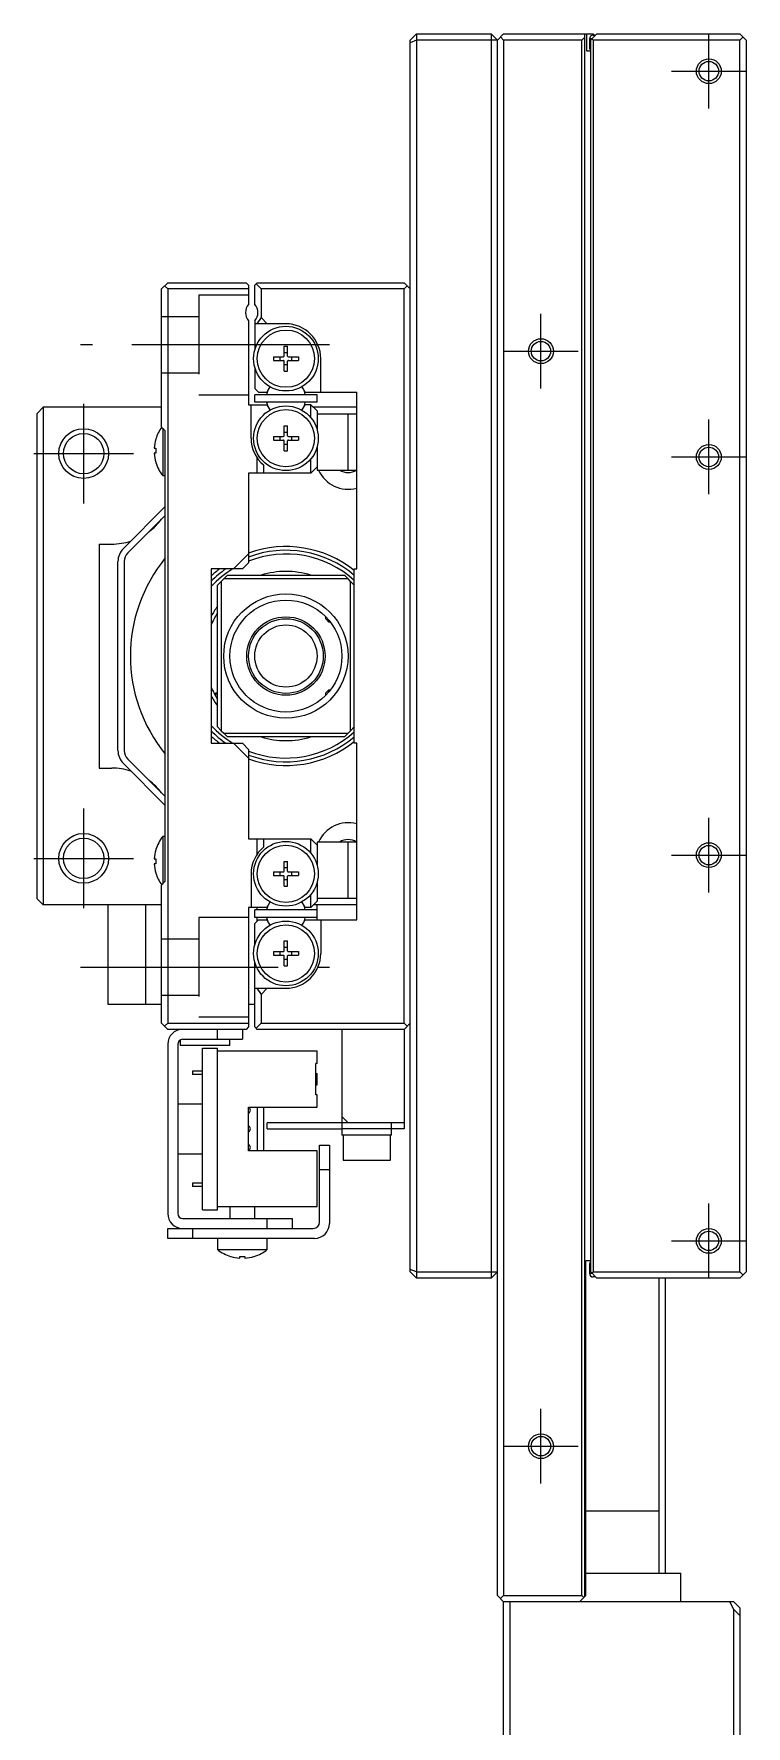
# Model space of a CAD drawing. Extents: x 0 to 815, y -8 to 501.
# Drawn here: x -0.3 to 57, y 229.8 to 365.8 of the extents above; entities that cross this region are included whole.
import ezdxf

# ---------------------------------------------------------------- set-up
doc = ezdxf.new("R2010")
doc.units = 0
doc.header["$LTSCALE"] = 0.5
doc.linetypes.add('CENTER', pattern=[50.8, 31.75, -6.35, 6.35, -6.35])
doc.linetypes.add('DASHED', pattern=[19.05, 12.7, -6.35])
for name, color, linetype in [('MSM_CENTER', 1, 'CENTER'), ('MSM_CONTINUOUS', 7, 'CONTINUOUS'), ('MSM_DASHED', 4, 'DASHED'), ('MSM_NARROW', 5, 'CONTINUOUS')]:
    doc.layers.add(name, color=color, linetype=linetype)

msp = doc.modelspace()

# ---------------------------------------------------------------- linework, layer by layer
at = {"layer": 'MSM_CENTER'}
for p, q in [((54, 359.81), (54, 365.81)), ((51, 362.81), (57, 362.81)), ((40.5, 337.31), (40.5, 343.31)), ((23.5, 340.81), (3.5, 340.81)), ((37.5, 340.31), (43.5, 340.31)), ((3.74, 336.08), (3.74, 328.08)), ((54, 328.81), (54, 334.81)), ((-0.26, 332.08), (7.74, 332.08)), ((51, 331.81), (57, 331.81)), ((3.74, 303.55), (3.74, 295.55)), ((54, 296.81), (54, 302.81)), ((-0.26, 299.55), (7.74, 299.55)), ((51, 299.81), (57, 299.81)), ((3.5, 290.81), (23.5, 290.81)), ((54, 265.81), (54, 271.81)), ((51, 268.81), (57, 268.81)), ((40.5, 249.31), (40.5, 255.31)), ((37.5, 252.31), (43.5, 252.31))]:
    msp.add_line(p, q, dxfattribs=at)
at = {"layer": 'MSM_CONTINUOUS'}
for p, q in [((30.5, 365.81), (30, 365.31)), ((30.5, 365.31), (30, 365.1)), ((30, 266.31), (30, 365.31)), ((30.5, 365.81), (36.5, 365.81)), ((30.5, 365.81), (30.5, 265.81)), ((37, 365.31), (30.5, 365.31)), ((36.5, 365.81), (37, 365.31)), ((36.5, 365.81), (36.5, 265.81)), ((37.5, 365.81), (37, 365.31)), ((37, 240.31), (37, 365.31)), ((37.5, 365.31), (37.25, 365.56)), ((37.5, 365.81), (44.7, 365.81)), ((43.8, 365.31), (37.5, 365.31)), ((37.5, 365.31), (37.5, 240.31)), ((44, 365.51), (43.8, 365.31)), ((43.8, 240.31), (43.8, 365.31)), ((44, 365.81), (44, 240.21)), ((44.2, 364.41), (44.2, 365.81)), ((44.4, 365.41), (44.4, 364.71)), ((44.6, 365.41), (44.4, 365.41)), ((44.4, 364.71), (44.5, 364.71)), ((44.5, 365.31), (44.6, 365.41)), ((44.5, 266.31), (44.5, 365.31)), ((44.6, 365.41), (45, 365.81)), ((44.7, 365.31), (44.6, 365.41)), ((44.7, 365.81), (44.8, 365.71)), ((44.7, 365.71), (44.9, 365.71)), ((56.5, 365.31), (44.7, 365.31)), ((44.7, 365.31), (44.7, 266.31)), ((45, 365.81), (56.5, 365.81)), ((56.5, 365.81), (57, 365.31)), ((56.75, 365.56), (56.5, 365.31)), ((56.5, 266.31), (56.5, 365.31)), ((57, 365.31), (57, 266.31)), ((44.5, 364.41), (44.2, 364.41)), ((10, 345.31), (10.5, 345.81)), ((10.5, 345.31), (10.25, 345.56)), ((10.5, 345.81), (16.8, 345.81)), ((16.8, 345.81), (17, 345.61)), ((17, 345.61), (17, 344.07)), ((17.7, 345.81), (17.5, 345.61)), ((17.5, 344.07), (17.5, 345.61)), ((18, 345.31), (17.6, 345.71)), ((17.7, 345.81), (29.5, 345.81)), ((29.5, 345.81), (30, 345.31)), ((29.75, 345.56), (29.5, 345.31)), ((10, 334.21), (10, 345.31)), ((10.5, 345.31), (10.5, 286.31)), ((17, 345.31), (10.5, 345.31)), ((29.5, 345.31), (18, 345.31)), ((18, 345.31), (18, 343.01)), ((29.5, 286.31), (29.5, 345.31)), ((17, 342.75), (17, 336.01)), ((17.5, 342.75), (17.5, 340.43)), ((18, 343.01), (17.65, 342.51)), ((18.5, 342.51), (18, 343.01)), ((20, 342.51), (17.5, 342.51)), ((19.86, 340.71), (20.14, 340.71)), ((19.86, 339.92), (19.86, 340.71)), ((20.14, 340.18), (19.86, 340.18)), ((20.14, 339.92), (20.14, 340.71)), ((17.5, 339), (17.5, 337.31)), ((19, 339.86), (19.8, 339.86)), ((19, 339.86), (19, 339.57)), ((19, 339.57), (19.8, 339.57)), ((19.53, 339.57), (19.53, 339.86)), ((19.86, 338.71), (19.86, 339.51)), ((19.86, 339.24), (20.14, 339.24)), ((19.86, 338.71), (20.14, 338.71)), ((20.14, 338.71), (20.14, 339.51)), ((20.2, 339.86), (21, 339.86)), ((20.2, 339.57), (21, 339.57)), ((20.47, 339.57), (20.47, 339.86)), ((21, 339.86), (21, 339.57)), ((22.8, 337.01), (22.8, 339.71)), ((17.5, 337.31), (17.8, 337.01)), ((21.54, 337.01), (21.33, 337.39)), ((17, 336.01), (18.46, 336.01)), ((17.2, 333.31), (17.2, 336.01)), ((22.5, 336.81), (17.5, 336.81)), ((17.5, 336.21), (17.5, 336.81)), ((22.5, 336.21), (17.5, 336.21)), ((17.8, 337.01), (18.46, 337.01)), ((18.54, 337.15), (18.46, 337.01)), ((18.46, 336.01), (18.67, 335.64)), ((21.46, 335.87), (21.54, 336.01)), ((21.54, 337.01), (25.7, 337.01)), ((22, 336.01), (21.54, 336.01)), ((22, 334.97), (22, 336.01)), ((22.5, 335.51), (22, 336.01)), ((22.5, 336.21), (22.5, 336.81)), ((25.7, 322.81), (25.7, 337.01)), ((0, 335.31), (0.5, 335.81)), ((0, 296.31), (0, 335.31)), ((0.5, 335.81), (0.5, 295.81)), ((10, 335.81), (0.5, 335.81)), ((18.58, 335.81), (18.57, 335.81)), ((21.43, 335.81), (21.42, 335.81)), ((25.7, 335.81), (22.2, 335.81)), ((22.5, 335.51), (22.5, 334.03)), ((25.7, 335.26), (22.5, 335.26)), ((25, 330.76), (25, 335.26)), ((9.54, 333.26), (9.54, 333.24)), ((10, 334.21), (10.3, 333.91)), ((10.1, 334.11), (10.1, 330.31)), ((10.3, 297.71), (10.3, 333.91)), ((19, 333.46), (19.8, 333.46)), ((19, 333.46), (19, 333.17)), ((19.53, 333.17), (19.53, 333.46)), ((19.86, 334.31), (20.14, 334.31)), ((19.86, 333.52), (19.86, 334.31)), ((20.14, 333.78), (19.86, 333.78)), ((20.14, 333.52), (20.14, 334.31)), ((20.2, 333.46), (21, 333.46)), ((20.47, 333.17), (20.47, 333.46)), ((21, 333.46), (21, 333.17)), ((9.41, 332.51), (9.54, 332.51)), ((9.54, 332.11), (9.41, 332.11)), ((9.54, 332.51), (9.54, 332.11)), ((19, 333.17), (19.8, 333.17)), ((19.86, 332.31), (19.86, 333.11)), ((19.86, 332.84), (20.14, 332.84)), ((19.86, 332.31), (20.14, 332.31)), ((20.14, 332.31), (20.14, 333.11)), ((20.2, 333.17), (21, 333.17)), ((22.5, 332.6), (22.5, 330.76)), ((9.54, 331.38), (9.54, 331.36)), ((22, 330.51), (17, 330.51)), ((17, 330.51), (17, 323.31)), ((17.7, 330.51), (17.7, 331.72)), ((18.2, 331.17), (18.2, 330.51)), ((22, 330.51), (22, 331.65)), ((22, 330.51), (22.5, 331.01)), ((22.5, 330.76), (25.7, 330.76)), ((10.1, 330.31), (10.3, 330.31)), ((6.94, 324.46), (10.3, 327.82)), ((10.3, 327.11), (7.29, 324.1)), ((5, 324.81), (5, 306.81)), ((5, 324.81), (6, 324.81)), ((15.79, 322.81), (17, 324.02)), ((6.5, 308.23), (6.5, 323.4)), ((7, 323.4), (7, 308.23)), ((16.5, 322.81), (14, 322.81)), ((14, 322.81), (14, 308.81)), ((17, 323.31), (16.5, 322.81)), ((25.5, 308.81), (25.5, 322.81)), ((25.5, 322.81), (25.7, 322.81)), ((14.5, 321.51), (14.8, 321.81)), ((14.5, 310.11), (14.5, 321.51)), ((15, 322.01), (14.8, 321.81)), ((14.8, 321.81), (14.8, 309.81)), ((15, 322.01), (15.3, 322.31)), ((25, 322.01), (15, 322.01)), ((15.3, 322.31), (24.7, 322.31)), ((24.7, 322.31), (25, 322.01)), ((25.2, 321.81), (25, 322.01)), ((25.2, 309.81), (25.2, 321.81)), ((25.2, 321.81), (25.5, 321.51)), ((23.2, 318.79), (23.2, 318.98)), ((23.2, 318.79), (23.42, 318.56)), ((23.42, 318.73), (23.42, 318.56)), ((23.42, 318.56), (23.56, 318.56)), ((23.42, 313.06), (23.2, 312.84)), ((23.2, 312.65), (23.2, 312.84)), ((23.42, 313.06), (23.42, 312.89)), ((23.56, 313.06), (23.42, 313.06)), ((23.56, 313.06), (23.56, 313.06)), ((14.8, 309.81), (14.5, 310.11)), ((25.5, 310.11), (25.2, 309.81)), ((14, 308.81), (16.5, 308.81)), ((14.8, 309.81), (15, 309.61)), ((15, 309.61), (25, 309.61)), ((15.3, 309.31), (15, 309.61)), ((24.7, 309.31), (15.3, 309.31)), ((17, 307.6), (15.79, 308.81)), ((16.5, 308.81), (17, 308.31)), ((25, 309.61), (24.7, 309.31)), ((25, 309.61), (25.2, 309.81)), ((25.7, 308.81), (25.5, 308.81)), ((25.7, 294.61), (25.7, 308.81)), ((7.29, 307.52), (10.3, 304.51)), ((17, 308.31), (17, 301.11)), ((5, 306.81), (6, 306.81)), ((10.3, 303.8), (6.94, 307.17)), ((10.1, 301.31), (10.1, 297.51)), ((10.3, 301.31), (10.1, 301.31)), ((17, 301.11), (22, 301.11)), ((17.7, 299.91), (17.7, 301.11)), ((18.2, 301.11), (18.2, 300.46)), ((22, 299.97), (22, 301.11)), ((22.5, 300.61), (22, 301.11)), ((22.5, 300.86), (22.5, 299.03)), ((25.7, 300.86), (22.5, 300.86)), ((25, 296.36), (25, 300.86)), ((9.41, 299.51), (9.54, 299.51)), ((9.54, 300.26), (9.54, 300.24)), ((9.54, 299.51), (9.54, 299.11)), ((19.86, 299.31), (20.14, 299.31)), ((19.86, 298.52), (19.86, 299.31)), ((20.14, 298.52), (20.14, 299.31)), ((9.54, 299.11), (9.41, 299.11)), ((9.54, 298.38), (9.54, 298.36)), ((17.2, 298.31), (17.2, 295.61)), ((19, 298.46), (19.8, 298.46)), ((19, 298.46), (19, 298.17)), ((19, 298.17), (19.8, 298.17)), ((19.53, 298.17), (19.53, 298.46)), ((20.14, 298.78), (19.86, 298.78)), ((19.86, 297.31), (19.86, 298.11)), ((19.86, 297.84), (20.14, 297.84)), ((20.14, 297.31), (20.14, 298.11)), ((20.2, 298.46), (21, 298.46)), ((20.2, 298.17), (21, 298.17)), ((20.47, 298.17), (20.47, 298.46)), ((21, 298.46), (21, 298.17)), ((10.3, 297.71), (10, 297.41)), ((10, 286.31), (10, 297.41)), ((19.86, 297.31), (20.14, 297.31)), ((22, 295.61), (22, 296.65)), ((22.5, 297.6), (22.5, 296.11)), ((0.5, 295.81), (0, 296.31)), ((10, 295.81), (0.5, 295.81)), ((5.7, 287.81), (5.7, 295.81)), ((8.7, 295.81), (8.7, 287.81)), ((18.46, 295.61), (17, 295.61)), ((17, 295.61), (17, 286.01)), ((22.5, 295.41), (17.5, 295.41)), ((17.5, 294.81), (17.5, 295.41)), ((17.7, 295.41), (17.7, 295.61)), ((18.67, 295.99), (18.46, 295.61)), ((18.58, 295.81), (18.57, 295.81)), ((21.43, 295.81), (21.42, 295.81)), ((21.54, 295.61), (21.46, 295.75)), ((22, 295.61), (21.54, 295.61)), ((22, 295.61), (22.5, 296.11)), ((25.7, 295.81), (22.2, 295.81)), ((22.5, 296.36), (25.7, 296.36)), ((22.5, 294.61), (22.5, 295.81)), ((22.5, 294.81), (17.5, 294.81)), ((17.8, 294.61), (17.5, 294.31)), ((17.5, 292.63), (17.5, 294.31)), ((17.7, 294.51), (17.7, 294.81)), ((17.8, 294.61), (18.46, 294.61)), ((18.46, 294.61), (18.54, 294.47)), ((21.33, 294.24), (21.54, 294.61)), ((21.54, 294.61), (25.7, 294.61)), ((22.8, 294.61), (22.8, 291.91)), ((19.86, 292.91), (20.14, 292.91)), ((19.86, 292.12), (19.86, 292.91)), ((20.14, 292.12), (20.14, 292.91)), ((17.5, 286.01), (17.5, 291.2)), ((19, 292.06), (19.8, 292.06)), ((19, 292.06), (19, 291.77)), ((19, 291.77), (19.8, 291.77)), ((19.53, 291.77), (19.53, 292.06)), ((20.14, 292.38), (19.86, 292.38)), ((19.86, 290.91), (19.86, 291.71)), ((19.86, 291.44), (20.14, 291.44)), ((20.14, 290.91), (20.14, 291.71)), ((20.2, 292.06), (21, 292.06)), ((20.2, 291.77), (21, 291.77)), ((20.47, 291.77), (20.47, 292.06)), ((21, 292.06), (21, 291.77)), ((19.86, 290.91), (20.14, 290.91)), ((17.5, 289.11), (20, 289.11)), ((17.65, 289.11), (18, 288.61)), ((18, 288.61), (18.5, 289.11)), ((18, 288.61), (18, 286.31)), ((10, 287.81), (5.7, 287.81)), ((17.5, 287.81), (17, 287.81)), ((10.5, 285.81), (10, 286.31)), ((10.25, 286.06), (10.5, 286.31)), ((10.5, 286.31), (17, 286.31)), ((16.8, 285.81), (10.5, 285.81)), ((14.5, 285.01), (14.5, 285.81)), ((16.5, 285.81), (16.5, 285.01)), ((17, 286.01), (16.8, 285.81)), ((17.5, 286.01), (17.6, 285.91)), ((17.6, 285.91), (18, 286.31)), ((17.7, 285.81), (17.6, 285.91)), ((29.5, 285.81), (17.7, 285.81)), ((18, 286.31), (29.5, 286.31)), ((24.5, 285.81), (24.5, 277.31)), ((29.5, 286.31), (29.75, 286.06)), ((30, 286.31), (29.5, 285.81)), ((29.5, 285.81), (29.5, 277.81)), ((10.5, 284.61), (10.5, 271.01)), ((11.3, 284.61), (11.3, 271.01)), ((11.5, 284.96), (11.5, 284.51)), ((15.5, 284.51), (11.5, 284.51)), ((11.7, 285.01), (16.5, 285.01)), ((13.3, 271.31), (13.3, 284.31)), ((13.3, 284.31), (14.5, 284.31)), ((14.5, 271.31), (14.5, 284.31)), ((15.5, 284.51), (15.5, 285.01)), ((22.5, 284.06), (14.5, 284.06)), ((22.4, 280.56), (22.4, 283.06)), ((22.5, 283.06), (22.4, 283.06)), ((22.5, 283.06), (22.5, 284.06)), ((12.5, 282.44), (12.5, 282.19)), ((13.3, 282.44), (12.5, 282.44)), ((13.3, 282.19), (12.5, 282.19)), ((22.4, 282.26), (22.5, 282.26)), ((22.4, 281.89), (22.5, 281.89)), ((22.4, 281.74), (22.5, 281.74)), ((22.5, 281.36), (22.5, 282.26)), ((22.4, 281.36), (22.5, 281.36)), ((22.5, 280.56), (22.4, 280.56)), ((22.5, 279.56), (22.5, 280.56)), ((13.3, 279.81), (11.3, 279.81)), ((17, 276.06), (17, 279.56)), ((17, 279.56), (22.5, 279.56)), ((17.7, 279.56), (17.7, 276.06)), ((18.2, 279.56), (18.2, 276.06)), ((25, 278.31), (24.5, 278.81)), ((18.5, 277.81), (18.5, 278.31)), ((29.5, 278.31), (18.5, 278.31)), ((18.5, 277.81), (24.5, 277.81)), ((28.5, 277.81), (24.5, 277.81)), ((28.5, 277.31), (28.5, 278.31)), ((29.5, 277.81), (28.5, 277.81)), ((22.7, 270.31), (22.7, 276.51)), ((22.7, 276.51), (23.5, 276.51)), ((23.5, 276.51), (23.5, 270.21)), ((28.5, 277.31), (24.5, 277.31)), ((24.6, 277.31), (24.6, 275.31)), ((28.4, 275.31), (28.4, 277.31)), ((11.3, 275.81), (13.3, 275.81)), ((22.5, 276.06), (17, 276.06)), ((22.5, 271.56), (22.5, 276.06)), ((24.6, 275.31), (28.4, 275.31)), ((12.5, 273.44), (12.5, 273.19)), ((13.3, 273.44), (12.5, 273.44)), ((23.5, 274.51), (22.7, 274.51)), ((13.3, 273.19), (12.5, 273.19)), ((13.3, 271.31), (14.5, 271.31)), ((14.5, 271.56), (22.5, 271.56)), ((15.5, 271.56), (15.5, 270.61)), ((17.5, 270.61), (17.5, 271.56)), ((10.5, 269.01), (10.5, 269.81)), ((10.5, 269.81), (22.2, 269.81)), ((11.7, 270.61), (20.5, 270.61)), ((12.5, 269.81), (12.5, 269.01)), ((18.5, 269.81), (18.5, 270.61)), ((20.5, 270.61), (20.5, 269.81)), ((22.3, 269.01), (10.5, 269.01)), ((14.5, 269.01), (14.5, 268.11)), ((14.5, 268.11), (18.5, 268.11)), ((18.5, 268.11), (18.5, 269.01)), ((15.55, 267.56), (15.57, 267.56)), ((16.3, 267.56), (16.7, 267.56)), ((16.3, 267.42), (16.3, 267.56)), ((16.7, 267.56), (16.7, 267.42)), ((17.43, 267.56), (17.45, 267.56)), ((44.5, 267.21), (44.1, 267.21)), ((44.1, 240.31), (44.1, 267.21)), ((44.4, 266.91), (44.4, 266.21)), ((44.5, 266.91), (44.4, 266.91)), ((30.5, 266.31), (30, 266.52)), ((30, 266.31), (30.5, 265.81)), ((30.5, 266.31), (37, 266.31)), ((36.5, 265.81), (30.5, 265.81)), ((37, 266.31), (36.5, 265.81)), ((44.4, 266.21), (44.6, 266.21)), ((45, 265.81), (44.5, 266.31)), ((44.6, 266.21), (44.7, 266.31)), ((44.7, 266.31), (56.5, 266.31)), ((44.9, 265.91), (44.7, 265.91)), ((56.5, 265.81), (45, 265.81)), ((50, 242.11), (50, 265.81)), ((50.5, 265.81), (50.5, 242.11)), ((56.5, 266.31), (56.75, 266.06)), ((57, 266.31), (56.5, 265.81)), ((44, 247.11), (50, 247.11)), ((44.1, 242.11), (51.75, 242.11)), ((51.75, 239.81), (51.75, 242.11)), ((37, 240.31), (37.5, 239.81)), ((37.25, 240.06), (37.5, 240.31)), ((37.5, 240.31), (43.8, 240.31)), ((37.5, 226.31), (37.5, 239.81)), ((56, 239.81), (37.5, 239.81)), ((38, 239.81), (38, 226.31)), ((43.6, 239.81), (43.95, 240.16)), ((43.8, 240.31), (43.95, 240.16)), ((43.95, 240.16), (44.1, 240.31)), ((56, 239.2), (55.69, 239.81)), ((56, 239.81), (56.5, 239.31)), ((56, 226.31), (56, 239.2)), ((56.5, 238.7), (56, 239.2)), ((56.5, 239.31), (56.5, 226.31))]:
    msp.add_line(p, q, dxfattribs=at)
for centre, radius in [((54, 362.81), 0.783), ((20, 339.71), 2.6), ((20, 339.71), 2.3), ((40.5, 340.31), 0.783), ((20, 333.31), 2.6), ((20, 333.31), 2.3), ((3.74, 332.08), 1.62), ((54, 331.81), 0.783), ((20, 315.81), 5), ((20, 315.81), 4.5), ((20, 315.81), 3.15), ((20, 315.81), 3), ((3.74, 299.55), 1.62), ((20, 298.31), 2.6), ((20, 298.31), 2.3), ((54, 299.81), 0.783), ((20, 291.91), 2.6), ((20, 291.91), 2.3), ((54, 268.81), 0.783), ((40.5, 252.31), 0.783)]:
    msp.add_circle(centre, radius, dxfattribs=at)
for centre, radius, start, end in [((44.7, 365.41), 0.3, 90, 180), ((44.7, 364.71), 0.3, 180, 228.1897), ((17.75, 343.41), 1, 138.5904, 221.4096), ((16.75, 343.41), 1, 318.5904, 41.4096), ((20, 339.71), 2.8, 0, 90), ((19.8, 339.92), 0.06, 270, 0), ((19.8, 339.51), 0.06, 0, 90), ((20.2, 339.92), 0.06, 180, 270), ((20.2, 339.51), 0.06, 90, 180), ((20, 336.51), 1.59, 143.8028, 169.1069), ((20.12, 336.4), 1.75, 142.994, 154.5052), ((19.88, 336.4), 1.75, 34.5052, 37.006), ((20, 336.51), 1.59, 10.8931, 36.1972), ((20, 336.51), 1.59, 190.8931, 216.1972), ((20, 336.51), 1.59, 323.8028, 349.1069), ((20.12, 336.63), 1.75, 214.5052, 217.006), ((19.88, 336.63), 1.75, 322.994, 334.5052), ((12.6, 332.31), 3.19, 163.0947, 176.4096), ((12.6, 332.31), 3.2, 143.8982, 162.73), ((20, 333.31), 2.8, 180, 229.9948), ((19.8, 333.52), 0.06, 270, 0), ((20.2, 333.52), 0.06, 180, 270), ((12.6, 332.31), 3.19, 183.5903, 196.9053), ((19.8, 333.11), 0.06, 0, 90), ((20.2, 333.11), 0.06, 90, 180), ((12.6, 332.31), 3.2, 197.27, 218.6822), ((25, 331.81), 2.6, 203.8188, 285.6185), ((6, 329.81), 5, 306.8699, 323.1301), ((6, 329.81), 5, 270, 287.8669), ((8, 323.4), 1.5, 135, 180), ((8, 323.4), 1, 135, 180), ((20, 315.81), 12.5, 140.8958, 219.1042), ((20, 315.81), 8.8, 51.3178, 109.9323), ((20, 315.81), 8.5, 49.6798, 110.6673), ((20, 315.81), 8.2, 47.8764, 111.4601), ((20, 315.81), 8.8, 127.3018, 132.9859), ((20, 315.81), 8.5, 124.5603, 134.9009), ((20, 315.81), 8.2, 121.3881, 137.0297), ((20, 315.81), 6.8, 72.9174, 107.0826), ((20, 315.81), 6.8, 143.9811, 151.9275), ((20, 315.81), 6.5, 147.7958, 157.3801), ((20, 315.81), 6.5, 202.6199, 212.2042), ((15.23, 311.04), 1.98, 111.588, 119.3033), ((20, 315.81), 6.8, 208.0725, 216.0189), ((15.23, 311.04), 1.9, 112.4977, 119.3427), ((15.23, 311.04), 1.67, 115.823, 119.2973), ((20, 315.81), 8.2, 222.9703, 238.6119), ((20, 315.81), 8.5, 225.0991, 235.4397), ((20, 315.81), 8.8, 227.0141, 232.6982), ((20, 315.81), 8.2, 248.5399, 312.1236), ((20, 315.81), 8.5, 249.3327, 310.3202), ((20, 315.81), 8.8, 250.0677, 308.6822), ((20, 315.81), 6.8, 252.9174, 287.0826), ((8, 308.23), 1.5, 180, 225), ((8, 308.23), 1, 180, 225), ((6, 301.81), 5, 72.1331, 90), ((6, 301.81), 5, 36.8699, 53.1301), ((25, 299.81), 2.6, 74.3815, 156.1812), ((12.6, 299.31), 3.2, 141.3178, 162.73), ((12.6, 299.31), 3.19, 163.0947, 176.4096), ((20, 298.31), 2.8, 130.0052, 180), ((12.6, 299.31), 3.19, 183.5903, 196.9053), ((12.6, 299.31), 3.2, 197.27, 216.1018), ((19.8, 298.52), 0.06, 270, 0), ((19.8, 298.11), 0.06, 0, 90), ((20.2, 298.52), 0.06, 180, 270), ((20.2, 298.11), 0.06, 90, 180), ((20, 295.11), 1.59, 143.8028, 169.1069), ((20.12, 295), 1.75, 142.994, 145.4948), ((19.88, 295), 1.75, 25.4948, 37.006), ((20, 295.11), 1.59, 10.8931, 36.1972), ((20, 295.11), 1.59, 190.8931, 216.1972), ((20.12, 295.23), 1.75, 205.4948, 217.006), ((20, 295.11), 1.59, 323.8028, 349.107), ((19.88, 295.23), 1.75, 322.994, 325.4948), ((19.8, 292.12), 0.06, 270, 0), ((19.8, 291.71), 0.06, 0, 90), ((20, 291.91), 2.8, 270, 0), ((20.2, 292.12), 0.06, 180, 270), ((20.2, 291.71), 0.06, 90, 180), ((11.7, 284.61), 1.2, 90, 180), ((11.7, 284.61), 0.4, 90, 180), ((16.9, 279.31), 0.25, 293.5782, 66.4218), ((16.9, 277.81), 0.25, 293.5782, 66.4218), ((16.9, 276.31), 0.25, 293.5782, 66.4218), ((11.7, 271.01), 1.2, 180, 270), ((11.7, 271.01), 0.4, 180, 270), ((22.2, 270.31), 0.5, 270, 0), ((22.3, 270.21), 1.2, 270, 0), ((16.5, 270.61), 3.2, 231.3178, 252.73), ((16.5, 270.61), 3.2, 287.27, 308.6822), ((16.5, 270.61), 3.19, 253.0947, 266.4097), ((16.5, 270.61), 3.19, 273.5903, 286.9053), ((44.7, 266.91), 0.3, 131.8103, 180), ((44.7, 266.21), 0.3, 180, 270)]:
    msp.add_arc(centre, radius, start, end, dxfattribs=at)
at = {"layer": 'MSM_DASHED'}
for p, q in [((17, 344.81), (13, 344.81)), ((13, 344.81), (13, 336.81)), ((13, 343.06), (10, 343.06)), ((10, 338.56), (13, 338.56)), ((13, 336.81), (17, 336.81)), ((17, 294.81), (13, 294.81)), ((13, 294.81), (13, 286.81)), ((13, 293.06), (10, 293.06)), ((10, 288.56), (13, 288.56)), ((13, 286.81), (17, 286.81))]:
    msp.add_line(p, q, dxfattribs=at)
at = {"layer": 'MSM_NARROW'}
msp.add_line((23.56, 313.06), (23.56, 313.06), dxfattribs=at)
for centre, radius in [((54, 362.81), 1), ((40.5, 340.31), 1), ((3.74, 332.08), 2), ((54, 331.81), 1), ((20, 315.81), 2.5), ((3.74, 299.55), 2), ((54, 299.81), 1), ((54, 268.81), 1), ((40.5, 252.31), 1)]:
    msp.add_circle(centre, radius, dxfattribs=at)
for centre, start, end in [((25, 331.81), 237.1401, 302.8599), ((25, 299.81), 57.1401, 122.8599)]:
    msp.add_arc(centre, 1.25, start, end, dxfattribs=at)

doc.saveas('drawing.dxf')
